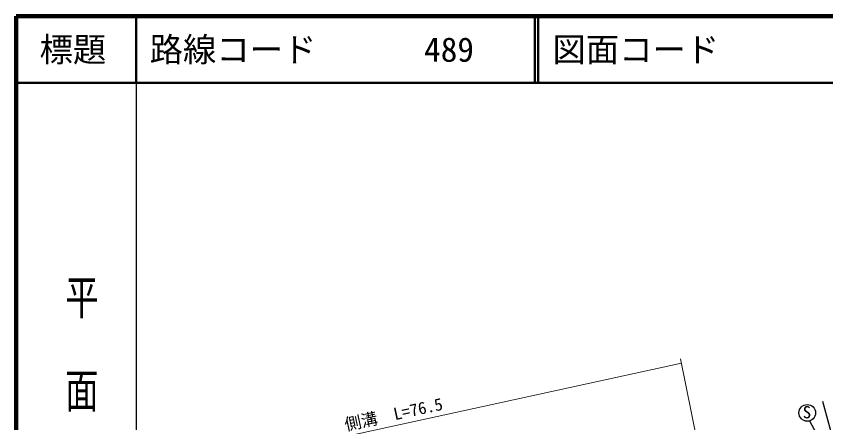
# Model space of a CAD drawing. Units: millimetres, scale not verified. Extents: x 40000 to 680000, y 20000 to 380000.
# Drawn here: x 40000 to 161358, y 319044 to 380000 of the extents above; entities that cross this region are included whole.
import ezdxf
from ezdxf.enums import TextEntityAlignment as Align

# ---------------------------------------------------------------- set-up
doc = ezdxf.new("R2010")
doc.units = ezdxf.units.MM
doc.header["$LTSCALE"] = 1000
for name, color, linetype, lineweight in [('M-BGD', 7, 'Continuous', 25), ('M-STR-HTXT', 7, 'Continuous', 13), ('M-TTL', 2, 'Continuous', 140), ('M-TTL-BAND', 7, 'Continuous', 25), ('M-TTL-LINE', 7, 'Continuous', 50)]:
    doc.layers.add(name, color=color, linetype=linetype, lineweight=lineweight)
doc.layers.add('M-TTL-TXT', color=7, linetype='Continuous')
doc.styles.add('@ＭＳ ゴシック', font='')
doc.styles.add('ＭＳ ゴシック', font='')
doc.styles.get('@ＭＳ ゴシック').set_extended_font_data('@MS Gothic')
doc.styles.get('ＭＳ ゴシック').set_extended_font_data('MS Gothic')

msp = doc.modelspace()

# ---------------------------------------------------------------- linework, layer by layer
at = {"layer": 'M-BGD'}
for p, q in [((165888, 304504), (160890, 322220)), ((158908, 319329), (170094, 298608))]:
    msp.add_line(p, q, dxfattribs=at)
msp.add_circle((158585, 320536), 1250, dxfattribs=at)
at = {"layer": 'M-STR-HTXT'}
for p, q in [((61546, 310964), (139714, 327966)), ((139579, 328630), (142949, 312095))]:
    msp.add_line(p, q, dxfattribs=at)
at = {"layer": 'M-TTL'}
for p, q in [((40000, 380000), (40000, 20000)), ((680000, 380000), (40000, 380000))]:
    msp.add_line(p, q, dxfattribs=at)
at = {"layer": 'M-TTL-BAND'}
msp.add_line((58000, 370000), (58000, 20000), dxfattribs=at)
at = {"layer": 'M-TTL-LINE'}
for p, q in [((58000, 380000), (58000, 370000)), ((117750, 380000), (117750, 370000)), ((118250, 380000), (118250, 370000)), ((40000, 370000), (680000, 370000))]:
    msp.add_line(p, q, dxfattribs=at)

# ---------------------------------------------------------------- texts
at = {"layer": 'M-BGD', "style": 'ＭＳ ゴシック'}
msp.add_text('S', height=1833, dxfattribs=at).set_placement((157906, 319163), align=Align.BOTTOM_LEFT)
at = {"layer": 'M-STR-HTXT', "style": 'ＭＳ ゴシック'}
msp.add_text('側溝\u3000L=76.5', height=1833, rotation=12.271, dxfattribs=at).set_placement((89565, 317300), align=Align.BOTTOM_LEFT)
at = {"layer": 'M-TTL-BAND', "style": '@ＭＳ ゴシック', "width": 1.4}
msp.add_text('平  面  図', height=3666, rotation=270, dxfattribs=at).set_placement((49777, 306475), align=Align.MIDDLE_RIGHT)
at = {"layer": 'M-TTL-TXT', "style": 'ＭＳ ゴシック'}
msp.add_text('標題', height=3666, dxfattribs=at).set_placement((48500, 375000), align=Align.MIDDLE_CENTER)
for s, p in [('路線コード', (60000, 375000)), ('489', (101142, 375000)), ('図面コード', (120380, 375000))]:
    msp.add_text(s, height=3666, dxfattribs=at).set_placement(p, align=Align.MIDDLE_LEFT)

doc.saveas('drawing.dxf')
